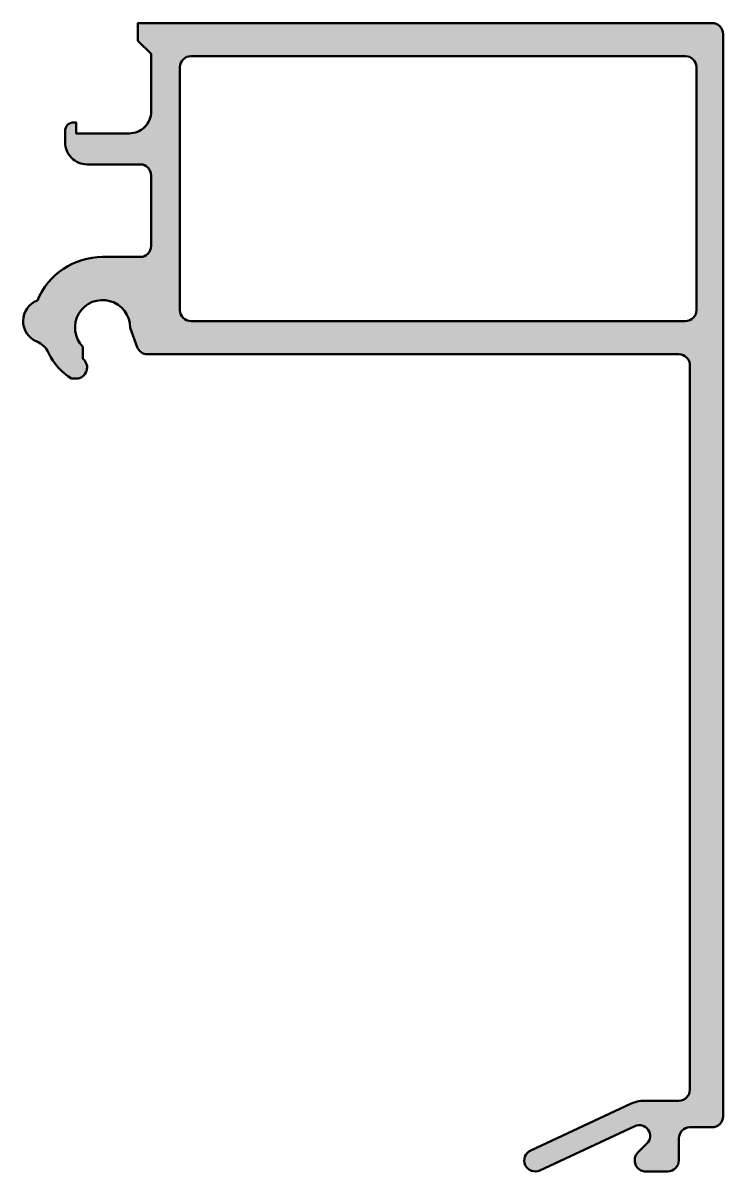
# Model space of a CAD drawing. Extents: x -4.7 to 27, y -52.1 to 0.
import ezdxf

# ---------------------------------------------------------------- set-up
doc = ezdxf.new("R2010")
doc.units = 0
doc.layers.add('0S-Alu contour', color=7, linetype='Continuous', lineweight=50)
doc.layers.add('0S-Alu hatch', color=252, linetype='Continuous', lineweight=25)

# ---------------------------------------------------------------- blocks, each defined once
blk = doc.blocks.new('468710__546621FB_5580_4CAC_AB6A_1EBB1A366EBB_')
at = {"layer": '0S-Alu hatch'}
h = blk.add_hatch(color=256, dxfattribs=at)
edge = h.paths.add_edge_path()
edge.add_ellipse((0.9368777172225925, -14.50000032119631), major_axis=(-0.4999999999996892, 0), ratio=1, start_angle=19.999999999964473, end_angle=89.9999999999697, ccw=False)
edge.add_line((0.467031406829825, -14.67101039285874), (0.1500096669987204, -13.8000003211964))
edge.add_arc((-1.099970052192894, -13.79287981491698), 1.250000000000008, 359.6736182686104, 583.9455195623023)
edge.add_line((-1.999970052192999, -14.66034739356176), (-1.999970052192971, -15.20000032119587))
edge.add_ellipse((-2.299970052192897, -15.60000032119591), major_axis=(-0.4999999999999887, 0), ratio=1, start_angle=89.99999999999852, end_angle=233.13010235416561, ccw=False)
edge.add_line((-2.29997005219291, -16.1000003211959), (-2.502537330261597, -16.10000032119568))
edge.add_ellipse((-1.099970052193073, -13.79287981491411), major_axis=(-2.700000000002499, 0), ratio=1, start_angle=24.918402308878285, end_angle=58.703335905040205, ccw=False)
edge.add_arc((-4.455532385964525, -15.35179014722298), 0.9999999999981836, 24.91840230875923, 67.8036894201378)
edge.add_ellipse((-3.69997005219298, -13.50000032119575), major_axis=(-0.9999999999998777, 0), ratio=1, start_angle=-69.19897974804462, end_angle=67.80368942021778, ccw=False)
edge.add_ellipse((-1.099970052193186, -13.79287981491693), major_axis=(-3.199999999999676, 0), ratio=1, start_angle=269.99999999999756, end_angle=337.4396784383158, ccw=False)
edge.add_line((-1.09997005219305, -10.59287981491725), (0.6005929971233428, -10.5928798149168))
edge.add_arc((0.6005929971233023, -10.09287981491674), 0.5000000000000551, 270.0000000000046, 360)
edge.add_line((1.100592997123357, -10.09287981491674), (1.100592997123406, -6.899970436191769))
edge.add_arc((0.6005929971229956, -6.899970436191734), 0.5000000000004106, 0, 89.99999999999257)
edge.add_line((0.6005929971230604, -6.399970436191323), (-1.799970052192751, -6.399970436191552))
edge.add_ellipse((-1.799970052192785, -5.399970436191301), major_axis=(-1.000000000000251, 0), ratio=1, start_angle=0, end_angle=90.00000000000188, ccw=False)
edge.add_line((-2.799970052193037, -5.3999704361913), (-2.79997005219291, -4.89970735244538))
edge.add_ellipse((-2.399970052192999, -4.89970735244564), major_axis=(-0.3999999999999102, 0), ratio=1, start_angle=270.0000000000024, end_angle=360, ccw=False)
edge.add_line((-2.399970052193016, -4.49970735244573), (-2.299970052192851, -4.499707352445508))
edge.add_line((-2.299970052192851, -4.499707352445508), (-2.299970052192851, -4.999707352445501))
edge.add_line((-2.299970052192851, -4.999707352445501), (0.0999994302286802, -4.999707352445502))
edge.add_arc((0.0999994302288352, -3.999707352445433), 1.000000000000068, 269.9999999999911, 360)
edge.add_line((1.099999430228903, -3.999707352445433), (1.099999430228947, -1.400269508456659))
edge.add_line((1.099999430228947, -1.400269508456659), (0.4999994302288542, -0.8002695084569497))
edge.add_line((0.4999994302288542, -0.8002695084569497), (0.4999994302287264, -3.211960015e-07))
edge.add_line((0.4999994302287264, -3.211960015e-07), (26.50002994780692, -3.211960063e-07))
edge.add_ellipse((26.50002994780691, -0.5000003211961496), major_axis=(-0.5000000000001432, 0), ratio=1, start_angle=180, end_angle=269.9999999999992, ccw=False)
edge.add_line((27.00002994780705, -0.5000003211961483), (27.000029947807, -49.50000032119604))
edge.add_ellipse((26.50002994780704, -49.50000032119605), major_axis=(-0.499999999999961, 0), ratio=1, start_angle=89.9999999999996, end_angle=180, ccw=False)
edge.add_line((26.50002994780704, -50.00000032119601), (25.50002994780704, -50.00000032119601))
edge.add_arc((25.50002994780704, -50.50000032119601), 0.5, 90, 180)
edge.add_line((25.00002994780704, -50.50000032119601), (25.00002994780701, -51.50000032119601))
edge.add_ellipse((24.50002994780696, -51.50000032119596), major_axis=(-0.5000000000000498, 0), ratio=1, start_angle=89.9999999999975, end_angle=180, ccw=False)
edge.add_line((24.50002994780694, -52.00000032119601), (23.50002994780691, -52.00000032119598))
edge.add_ellipse((23.50002994780698, -51.50000032119606), major_axis=(-0.4999999999999148, 0), ratio=1, start_angle=-45.000000000028706, end_angle=89.99999999999193, ccw=False)
edge.add_line((23.14647655721394, -51.14644693060268), (23.55741380404525, -50.7355096837716))
edge.add_arc((23.21310797556135, -50.39120385528755), 0.4869219722461422, 314.999999999987, 474.9999999999867)
edge.add_line((23.00732585804743, -49.94990268016158), (18.71133907867697, -51.95315421471445))
edge.add_ellipse((18.50002994780671, -51.50000032119607), major_axis=(-0.5000000000000079, 0), ratio=1, start_angle=-65.00000000001188, end_angle=114.999999999988, ccw=False)
edge.add_line((18.2887208169363, -51.04684642767777), (22.80571244296038, -48.94053864064108))
edge.add_ellipse((23.43963983557165, -50.30000032119584), major_axis=(-1.49999999999989, 0), ratio=1, start_angle=270.0000000000099, end_angle=295.00000000001125, ccw=False)
edge.add_line((23.43963983557139, -48.80000032119594), (25.0000299478071, -48.80000032119597))
edge.add_arc((25.00002994780706, -48.30000032119601), 0.4999999999999645, 270.0000000000041, 360)
edge.add_line((25.50002994780702, -48.30000032119601), (25.50002994780705, -15.50000032119557))
edge.add_arc((25.00002994780715, -15.50000032119589), 0.4999999999998935, 0, 90.00000000003907)
edge.add_line((25.00002994780681, -15.000000321196), (0.9368777172223268, -15.000000321196))
edge = h.paths.add_edge_path()
edge.add_arc((2.900092508842219, -12.99999999999968), 0.5000000000000866, 180, 269.9999999999835)
edge.add_line((2.900092508842075, -13.49999999999977), (25.30009250884191, -13.5))
edge.add_arc((25.30009250884198, -12.99999999999993), 0.5000000000000693, 269.9999999999919, 360)
edge.add_line((25.80009250884205, -12.99999999999993), (25.80009250884206, -2.000000000000005))
edge.add_arc((25.30009250884206, -2.000000000000004), 0.5, 0, 90)
edge.add_line((25.30009250884206, -1.500000000000004), (2.900092508841851, -1.5))
edge.add_arc((2.900092508841964, -1.999999999999886), 0.4999999999998862, 90.00000000001296, 180)
edge.add_line((2.400092508842078, -1.999999999999886), (2.400092508842133, -12.99999999999968))
at = {"layer": '0S-Alu contour', "color": 7}
for points in [[(1.099999430228903, -3.999707352445433), (1.099999430228947, -1.400269508456659), (0.4999994302288542, -0.8002695084569497), (0.4999994302287264, -3.211960015e-07), (26.50002994780692, -3.211960063e-07)], [(27.00002994780705, -0.5000003211961483), (27.000029947807, -49.50000032119604)], [(25.30009250884206, -1.500000000000004), (2.900092508841851, -1.5)], [(2.400092508842078, -1.999999999999886), (2.400092508842133, -12.99999999999968)], [(25.80009250884205, -12.99999999999993), (25.80009250884206, -2.000000000000005)], [(-2.399970052193016, -4.49970735244573), (-2.299970052192851, -4.499707352445508), (-2.299970052192851, -4.999707352445501), (0.0999994302286802, -4.999707352445502)], [(-2.799970052193037, -5.3999704361913), (-2.79997005219291, -4.89970735244538)], [(0.6005929971230604, -6.399970436191323), (-1.799970052192751, -6.399970436191552)], [(1.100592997123357, -10.09287981491674), (1.100592997123406, -6.899970436191769)], [(-1.09997005219305, -10.59287981491725), (0.6005929971233428, -10.5928798149168)], [(2.900092508842075, -13.49999999999977), (25.30009250884191, -13.5)], [(0.467031406829825, -14.67101039285874), (0.1500096669987204, -13.8000003211964)], [(-1.999970052192999, -14.66034739356176), (-1.999970052192971, -15.20000032119587)], [(25.00002994780681, -15.000000321196), (0.9368777172223284, -15.000000321196)], [(25.50002994780702, -48.30000032119601), (25.50002994780705, -15.50000032119557)], [(-2.29997005219291, -16.1000003211959), (-2.502537330261597, -16.10000032119568)], [(18.2887208169363, -51.04684642767777), (22.80571244296038, -48.94053864064108)], [(23.43963983557139, -48.80000032119594), (25.0000299478071, -48.80000032119597)], [(23.00732585804743, -49.94990268016158), (18.71133907867697, -51.95315421471445)], [(25.00002994780704, -50.50000032119601), (25.00002994780701, -51.50000032119601)], [(26.50002994780704, -50.00000032119601), (25.50002994780704, -50.00000032119601)], [(23.14647655721394, -51.14644693060268), (23.55741380404525, -50.7355096837716)], [(24.50002994780694, -52.00000032119601), (23.50002994780691, -52.00000032119598)]]:
    blk.add_lwpolyline(points, dxfattribs=at)
at = {"layer": '0S-Alu contour', "color": 7, "extrusion": (0, 0, -1)}
for centre, radius, start, end in [((-26.50002994780691, -0.5000003211961496), 0.5000000000001432, 90.00000000000081, 180), ((2.399970052192999, -4.89970735244564), 0.3999999999999102, 0, 89.99999999999758), ((1.799970052192785, -5.399970436191301), 1.000000000000251, 269.9999999999981, 0), ((1.099970052193186, -13.79287981491693), 3.199999999999676, 22.56032156168421, 90.00000000000244), ((3.69997005219298, -13.50000032119575), 0.9999999999998777, 292.1963105797823, 69.19897974804458), ((1.099970052193073, -13.79287981491411), 2.700000000002499, 301.2966640949599, 335.0815976911217), ((-0.9368777172225925, -14.50000032119631), 0.4999999999996892, 270.0000000000303, 340.0000000000355), ((2.299970052192897, -15.60000032119591), 0.4999999999999887, 126.8698976458344, 270.0000000000015), ((-23.43963983557165, -50.30000032119584), 1.49999999999989, 64.99999999998877, 89.9999999999901), ((-26.50002994780704, -49.50000032119605), 0.499999999999961, 180, 270.0000000000004), ((-18.50002994780671, -51.50000032119607), 0.5000000000000079, 245.000000000012, 65.00000000001192), ((-23.50002994780698, -51.50000032119606), 0.4999999999999148, 270.0000000000081, 45.00000000002878), ((-24.50002994780696, -51.50000032119596), 0.5000000000000498, 180, 270.0000000000025)]:
    blk.add_arc(centre, radius, start, end, dxfattribs=at)
at = {"layer": '0S-Alu contour', "color": 7}
for centre, radius, start, end in [((2.900092508841964, -1.999999999999886), 0.4999999999998862, 90.00000000001296, 180), ((25.30009250884206, -2.000000000000004), 0.5, 0, 90), ((0.0999994302288352, -3.999707352445433), 1.000000000000068, 269.9999999999911, 0), ((0.6005929971229956, -6.899970436191734), 0.5000000000004106, 0, 89.99999999999257), ((0.6005929971233023, -10.09287981491674), 0.5000000000000551, 270.0000000000046, 0), ((-1.099970052192894, -13.79287981491698), 1.250000000000008, 359.6736182686104, 223.9455195623023), ((2.900092508842219, -12.99999999999968), 0.5000000000000866, 180, 269.9999999999835), ((25.30009250884198, -12.99999999999993), 0.5000000000000693, 269.9999999999919, 0), ((-4.455532385964525, -15.35179014722298), 0.9999999999981836, 24.91840230875923, 67.8036894201378), ((25.00002994780715, -15.50000032119589), 0.4999999999998935, 0, 90.00000000003907), ((25.00002994780706, -48.30000032119601), 0.4999999999999645, 270.0000000000041, 0), ((23.21310797556135, -50.39120385528755), 0.4869219722461422, 314.999999999987, 114.9999999999867), ((25.50002994780704, -50.50000032119601), 0.5, 90, 180)]:
    blk.add_arc(centre, radius, start, end, dxfattribs=at)
blk = doc.blocks.new('468710__62EB6A1F_06CD_4B95_87D2_88F80740883D_')
at = {"layer": '0S-Alu contour', "color": 7}
blk.add_blockref('468710__546621FB_5580_4CAC_AB6A_1EBB1A366EBB_', (0, 0), dxfattribs=at)

msp = doc.modelspace()

# ---------------------------------------------------------------- block references
at = {"layer": '0S-Alu contour', "color": 7}
msp.add_blockref('468710__62EB6A1F_06CD_4B95_87D2_88F80740883D_', (0, 0), dxfattribs=at)

doc.saveas('drawing.dxf')
